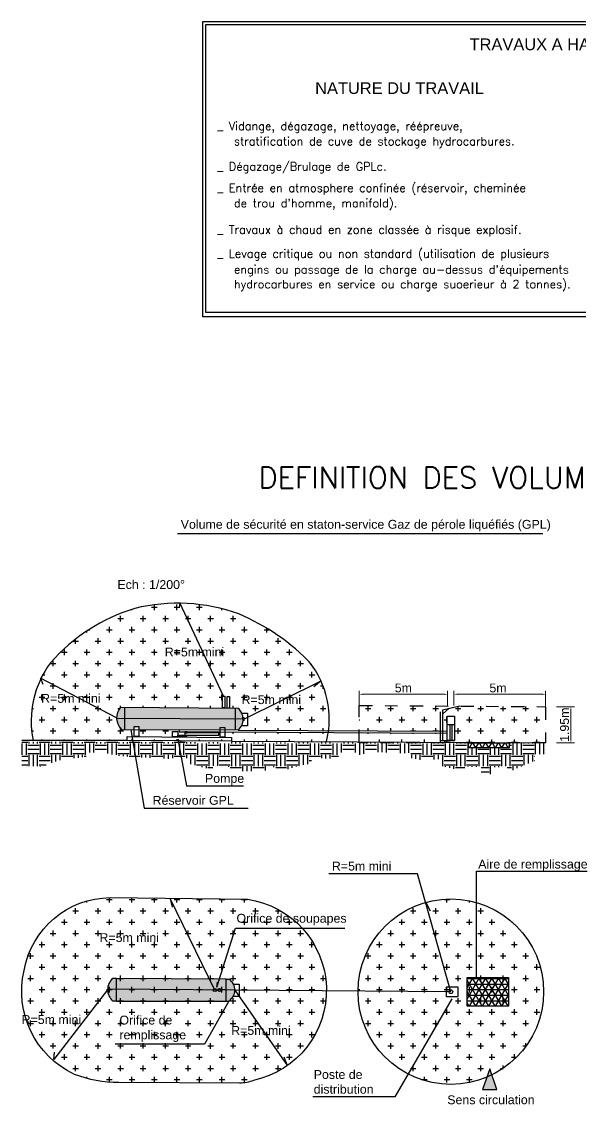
# Model space of a CAD drawing. Extents: x -58 to 166, y -6 to 61.
# Drawn here: x 62.54 to 67.04, y 25.14 to 33.85 of the extents above; entities that cross this region are included whole.
import ezdxf

# ---------------------------------------------------------------- set-up
doc = ezdxf.new("R2010")
doc.units = 0
doc.header["$MEASUREMENT"] = 0
doc.header["$PDMODE"] = 3
doc.header["$PDSIZE"] = -1
doc.linetypes.add('AXES2', pattern=[1.125, 0.75, -0.125, 0.125, -0.125])
doc.layers.get('DEFPOINTS').update_dxf_attribs({"linetype": 'CONTINUOUS'})
doc.layers.add('ATEX-Travaux', color=7, linetype='CONTINUOUS')
doc.styles.add('ARIAL', font='arial.ttf')
doc.styles.add('ROMANS', font='romans')
doc.dimstyles.new('ISO-25', dxfattribs={"dimtxt": 2.5, "dimasz": 2.5, "dimexe": 1.25, "dimexo": 0.625, "dimtad": 1, "dimtxsty": 'Standard', "dimcen": 2.5, "dimadec": 0, "dimazin": 0, "dimtfac": 1, "dimtmove": 0, "dimatfit": 3, "dimfxl": 1, "dimarcsym": 0})
pattern_1 = [(0, (-1346.374553738405, -767.6947843137614), (0.635, 0.635), [0.3175, -0.9525000000000001]), (90, (-1346.215803738405, -767.8535343137614), (-0.635, 0.635), [0.3175, -0.9525000000000001])]
pattern_2 = [(0, (-1346.374553738405, -767.6947843137614), (0, 0.3175), []), (59.99999999999999, (-1346.374553738405, -767.6947843137614), (-0.2749630657015593, 0.15875), []), (120, (-1346.374553738405, -767.6947843137614), (-0.2749630657015593, -0.1587499999999999), [])]

# ---------------------------------------------------------------- blocks, each defined once
blk = doc.blocks.new('*D12')
at = {"layer": 'ATEX-Travaux', "color": 0, "lineweight": -2}
for p, q in [((19.10247952938198, 22.5153330932734), (19.10247952938198, 23.34891478604102)), ((24.08045060685208, 22.483684850602), (24.08045060685208, 23.34891478604102)), ((19.30247952938198, 23.14891478604102), (23.88045060685208, 23.14891478604102))]:
    blk.add_line(p, q, dxfattribs=at)
at = {"layer": 'ATEX-Travaux', "color": 0, "lineweight": 0}
for points in [[(19.30247952938198, 23.18224811937435), (19.30247952938198, 23.11558145270768), (19.10247952938198, 23.14891478604102)], [(23.88045060685208, 23.18224811937435), (23.88045060685208, 23.11558145270768), (24.08045060685208, 23.14891478604102)]]:
    blk.add_solid(points, dxfattribs=at)
at = {"layer": 'DEFPOINTS', "color": 0, "lineweight": 0}
for p in [(24.08045060685208, 23.14891478604102), (19.10247952938198, 21.8903330932734), (24.08045060685208, 21.858684850602)]:
    blk.add_point(p, dxfattribs=at)
at = {"layer": 'ATEX-Travaux', "color": 0, "insert": (21.58778283562106, 23.5031780875417), "char_height": 0.5, "attachment_point": 5, "style": 'ARIAL'}
blk.add_mtext('5m', dxfattribs=at)
blk = doc.blocks.new('*D13')
at = {"layer": 'ATEX-Travaux', "color": 0, "lineweight": -2}
for p, q in [((24.44450613206732, 22.5153330932734), (24.44450613206732, 23.34891478604102)), ((29.6136904449163, 22.483684850602), (29.6136904449163, 23.34891478604102)), ((24.64450613206732, 23.14891478604102), (29.4136904449163, 23.14891478604102))]:
    blk.add_line(p, q, dxfattribs=at)
at = {"layer": 'ATEX-Travaux', "color": 0, "lineweight": 0}
for points in [[(24.64450613206732, 23.18224811937435), (24.64450613206732, 23.11558145270768), (24.44450613206732, 23.14891478604102)], [(29.4136904449163, 23.18224811937435), (29.4136904449163, 23.11558145270768), (29.6136904449163, 23.14891478604102)]]:
    blk.add_solid(points, dxfattribs=at)
at = {"layer": 'DEFPOINTS', "color": 0, "lineweight": 0}
for p in [(29.6136904449163, 23.14891478604102), (24.44450613206732, 21.8903330932734), (29.6136904449163, 21.858684850602)]:
    blk.add_point(p, dxfattribs=at)
at = {"layer": 'ATEX-Travaux', "color": 0, "insert": (26.92980943830639, 23.5031780875417), "char_height": 0.5, "attachment_point": 5, "style": 'ARIAL'}
blk.add_mtext('5m', dxfattribs=at)
blk = doc.blocks.new('*D18')
at = {"layer": 'ATEX-Travaux', "color": 0, "lineweight": -2}
for p, q in [((30.2386904449163, 22.44850639849199), (31.24332535907315, 22.44850639849199)), ((31.04332535907315, 22.24850639849199), (31.04332535907315, 20.6075456682715)), ((30.22768111632854, 20.4075456682715), (31.24332535907315, 20.4075456682715))]:
    blk.add_line(p, q, dxfattribs=at)
at = {"layer": 'ATEX-Travaux', "color": 0, "lineweight": 0}
for points in [[(31.00999202573982, 22.24850639849199), (31.07665869240649, 22.24850639849199), (31.04332535907315, 22.44850639849199)], [(31.00999202573982, 20.6075456682715), (31.07665869240649, 20.6075456682715), (31.04332535907315, 20.4075456682715)]]:
    blk.add_solid(points, dxfattribs=at)
at = {"layer": 'DEFPOINTS', "color": 0, "lineweight": 0}
for p in [(29.6136904449163, 22.44850639849199), (29.60268111632854, 20.4075456682715), (31.04332535907315, 20.4075456682715)]:
    blk.add_point(p, dxfattribs=at)
at = {"layer": 'ATEX-Travaux', "color": 0, "insert": (30.6880388652123, 21.42802603338174), "char_height": 0.5, "attachment_point": 5, "rotation": 90, "style": 'ARIAL'}
blk.add_mtext('1.95m', dxfattribs=at)
blk = doc.blocks.new('VOLUMES DE SECURITE')
at = {"layer": 'ATEX-Travaux'}
h = blk.add_hatch(dxfattribs=at)
h.set_pattern_fill('CROSS,_O', color=10, scale=0.1)
h.set_pattern_definition(pattern_1)
h.paths.add_polyline_path([(16.93214749293793, 23.9058121267318), (12.79997506381574, 21.84568801908574), (12.79997506381596, 21.37453645728226), (12.46857304543664, 21.37453645728215), (12.46857304543664, 21.3942570379354, -0.1061688027392611), (12.2616963258688, 21.11422595893271), (17.36600261292301, 21.09331058058649, 0.1388156806937778)])
h.paths.add_polyline_path([(16.9321474929377, 23.9058121267318, 0.0605878831426729), (16.27289686749623, 24.98119950066962, 0.0995879946710696), (12.29747009355788, 27.68184032697786, 0.08337449826252118), (8.991440314994861, 28.28685948359987), (11.44241864720925, 23.03520265295981), (11.50545333322657, 23.0352026529597), (11.50545333322657, 22.37525972963226), (11.65297564383445, 22.37419867418328), (11.65297564383422, 23.01942760554709), (11.76854268852139, 23.01942760554709), (11.76854268852162, 22.37336745725088), (12.24735416768135, 22.36992360169495, -0.1119473219688152), (12.46857304543664, 22.07752609158479), (12.79997506381596, 22.07752609158467), (12.79997506381596, 21.84568801908586)])
h.paths.add_polyline_path([(8.991440314994861, 28.28685948359987, 0.0636941112639129), (6.432746726025016, 27.99758185329279, 0.1398985224867278), (1.673809539494414, 24.92933267668275, 0.04695400464331639), (1.137444124913372, 24.04713725045235), (5.404971548675348, 21.81265068179096, -0.1818352265661932), (5.632459515642267, 22.41750128663068), (11.37938396119193, 22.37616648464154), (11.37938396119239, 23.03520265295981), (11.44241864720925, 23.03520265295992)])
h.paths.add_polyline_path([(6.390804411660383, 21.1436081104722), (5.690760970980364, 21.14711162964625, -0.2056269615099661), (5.404971548675348, 21.81265068179096), (1.137444124913372, 24.04713725045235, 0.1645296697802212), (0.6927771681480408, 20.54506747657604), (6.00181402150929, 20.54506747657615), (6.00181402150929, 20.77215844077443), (6.390804411660156, 20.76827646510753)])
h.paths.add_polyline_path([(11.89768283420267, 20.71331991970692), (9.349375426309052, 20.73875105528145), (8.864305187578111, 20.73875105528145), (8.864305187577884, 20.74359187117602), (8.557690186781201, 20.74359187117602), (8.557690186781201, 20.74665177188911), (6.001814021509517, 20.77215844077455), (6.00181402150929, 20.54506747657604), (11.89768283420267, 20.50304978104032)])
h.paths.add_polyline_path([(8.557690186781201, 21.03945540038592), (8.864305187577884, 21.03945540038592), (8.864305187578111, 20.83763986229303), (9.260518859275635, 20.83763986229314), (9.260518859275635, 20.96363403182374), (9.260518859275408, 21.02540363880394), (8.9382162018278, 21.02523183600522), (8.938216201828027, 21.13085903586909), (6.657416631053366, 21.14227379181682), (6.657416631053366, 20.76561577688904), (8.557690186781201, 20.74665177188922)])
h.paths.add_polyline_path([(17.35237757464097, 20.99121813283045), (11.51671924450829, 21.02492426164247), (11.51671924450829, 20.71712179096789), (11.89768283420244, 20.71331991970681), (11.89768283420244, 20.50304978104032), (17.25134100319292, 20.47417113528445, 0.02522863182577762)])
h.paths.add_polyline_path([(12.33275199255195, 23.21875149839786), (16.24941865921869, 23.21875149839786), (16.24941865921869, 22.46875149839786), (12.33275199255195, 22.46875149839786)], flags=24)
h.paths.add_polyline_path([(7.998234983210295, 25.91198856905874), (11.91490164987704, 25.91198856905874), (11.91490164987704, 25.16198856905874), (7.998234983210295, 25.16198856905874)], flags=9)
h.paths.add_polyline_path([(1.018558745263817, 23.29130787893325), (4.93522541193056, 23.29130787893325), (4.93522541193056, 22.54130787893325), (1.018558745263817, 22.54130787893325)], flags=24)
h = blk.add_hatch(dxfattribs=at)
h.set_pattern_fill('CROSS,_O', color=10, scale=0.1)
h.set_pattern_definition(pattern_1)
h.paths.add_polyline_path([(36.75652392410893, 21.34655575538272), (34.58992486402758, 21.3465557553825), (34.58992486402758, 20.28945082751386), (36.75652392410893, 20.28945082751386)])
h.paths.add_polyline_path([(38.820659220896, 21.34655575538261), (36.75652392410893, 21.3465557553825), (36.75652392410871, 20.28945082751386), (38.82065922089578, 20.28945082751375)])
h.paths.add_polyline_path([(40.68179153949518, 21.15512926189854), (41.15795149354221, 21.15512926189865), (41.06818511057509, 20.28945082751386), (43.01671744168971, 20.28945082751375), (43.01671744168993, 22.38633415280754), (38.82065922089578, 22.38633415280754), (38.82065922089578, 20.28945082751375), (40.79888596166711, 20.28945082751386)])
h.paths.add_polyline_path([(45.77607936649156, 21.63511196034028), (43.69356973159529, 21.63511196034028), (43.69356973159529, 20.2854051882141), (45.77607936649156, 20.2854051882141)])
h.paths.add_polyline_path([(48.30196513862074, 21.63511196034028), (45.77607936649156, 21.6351119603404), (45.77607936649156, 20.2854051882141), (47.64012852493079, 20.28540518821399), (48.30196513862074, 20.28540518821399)])
h.paths.add_polyline_path([(51.96595397264605, 21.26784254028269), (49.81633663476759, 21.26784254028269), (49.81633663476759, 20.25881885714068), (51.96642500449661, 20.25881885714068)])
h.paths.add_polyline_path([(52.12124614583854, 21.26784254028269), (51.96595397264605, 21.2678425402828), (51.96642500449684, 20.25881885714114)])
h.paths.add_polyline_path([(52.72239835754453, 21.26784254028269), (52.12124614583877, 21.26784254028269), (51.96642500449639, 20.25881885714057), (52.4679920069816, 20.25881885714068), (52.72239835754453, 20.25881885714068)])
h.paths.add_polyline_path([(54.7756466746855, 23.47466524493325, -0.4019350717697441), (52.76942482181357, 25.56718368340341, -0.03271289306968198), (52.78731658804008, 25.84035762146311), (52.72239835754453, 25.84035762146311), (52.72239835754453, 21.26784254028269), (52.72239835754476, 20.25881885714068), (54.7756466746855, 20.25881885714068)])
h.paths.add_polyline_path([(54.77564667468573, 25.51890113866273), (54.27017625173403, 25.51890113866284), (54.27017625173426, 25.84035762146323), (52.78731658804008, 25.84035762146311, 0.03271289306968198), (52.76942482181357, 25.56718368340341, 0.4019350717697441), (54.7756466746855, 23.47466524493325)], flags=17)
h.paths.add_polyline_path([(56.95817370133, 25.56718368340341, 0.03271289306968198), (56.94028193510349, 25.84035762146311), (55.07249622125187, 25.84035762146311), (54.90656076176538, 25.68996687222807), (54.90656076176538, 25.51890113866273), (54.90656076176538, 23.47324582663362, 0.408245620998291)], flags=17)
h.paths.add_polyline_path([(56.96483887988711, 21.30902066746182), (56.97566851652527, 25.84035762146311), (56.94028193510349, 25.84035762146311, -0.03271289306968198), (56.95817370133, 25.56718368340341, -0.408245620998291), (54.90656076176538, 23.47324582663362), (54.9065607617656, 20.25881885714068), (56.96483887988734, 20.25881885714068)])
h.paths.add_polyline_path([(54.03579957698503, 27.49093543875983, 0.2642952362396765), (52.78731658804008, 25.84035762146311), (54.27017625173403, 25.84035762146311), (54.27017625173403, 26.0502693479101), (54.67356792873056, 26.0502693479101)])
h.paths.add_polyline_path([(56.37315154558223, 27.01916852377349, 0.3124098365527108), (54.03579957698503, 27.49093543875972), (54.67356792873079, 26.0502693479101), (54.9065607617656, 26.0502693479101), (54.9065607617656, 25.84035762146311), (55.07249622125209, 25.84035762146323)])
h.paths.add_polyline_path([(56.37315154558223, 27.0191685237736), (55.07249622125187, 25.84035762146311), (56.94028193510349, 25.84035762146311, 0.1601544768515438)])
h.paths.add_polyline_path([(60.98186915505994, 21.56784424783871), (58.1578601596525, 21.57971517852991), (58.1578601596525, 20.25881885714057), (59.3343011182701, 20.24544990077823), (59.3343011182701, 20.88054131398701)])
h.paths.add_polyline_path([(61.06879603810239, 20.88054131398701), (59.3343011182701, 20.88054131398701), (59.3343011182701, 20.24544990077823), (61.06879603810239, 20.22573927550275)])
h.paths.add_polyline_path([(61.06879603810216, 21.56747884425624), (60.98186915505948, 21.56784424783859), (59.33430111827033, 20.8805413139869), (61.06879603810216, 20.8805413139869)])
h.paths.add_polyline_path([(62.15474153836499, 21.56291399202371), (61.06879603810216, 21.56747884425636), (61.06879603810239, 20.88054131398701), (61.06879603810239, 20.22573927550275), (62.15474153836522, 20.2133987003989)])
h.paths.add_polyline_path([(29.6136904449163, 22.44850639849199), (24.76989893700625, 22.479301573214), (24.14663535906402, 22.33602468496463), (23.79000009547804, 22.01775382778271), (23.79000009547804, 21.06698764260295), (24.06015119764425, 21.06588067288089), (24.06015119764425, 21.43989513489112), (24.06015119764425, 21.9056297201704), (24.47021923913462, 21.9056297201704), (24.47021923913462, 20.53316636663317), (23.91908739816313, 20.53316636663317), (23.91857516834602, 20.43820681190994), (29.61369044491607, 20.40748628186873)])
h.paths.add_polyline_path([(23.79000009547804, 22.25404076577695), (24.76989893700625, 22.47930157321389), (19.10247952938198, 22.51533309327351), (19.10247952938198, 21.08619520199159), (23.79000009547826, 21.06698764260318)])
h.paths.add_polyline_path([(23.66131241336188, 20.9547784102989), (19.10247952938198, 20.98110973398605), (19.10247952938198, 20.46418574360359), (23.66116170472151, 20.43959534886801)])
h.paths.add_polyline_path([(49.02376572028743, 25.21580965593864), (53.27376572028743, 25.21580965593864), (53.27376572028743, 23.63247632260527), (49.02376572028743, 23.63247632260527)], flags=9)
h = blk.add_hatch(color=253, dxfattribs=at)
h.paths.add_polyline_path([(5.850506823516298, 22.41593297955092), (5.632459515642495, 22.41750128663068, 0.1916153736403919), (5.405627273500841, 21.77796248874654), (5.847302843250645, 21.77574085906826)])
h.paths.add_polyline_path([(5.847302843250873, 21.77574085906838), (5.405627273500841, 21.77796248874654, 0.1957956056268852), (5.690760970980364, 21.14711162964625), (5.844152889943416, 21.14634394653137)])
h.paths.add_polyline_path([(12.09788365856593, 21.74430041545463), (5.847302843250645, 21.77574085906826), (5.844152889943416, 21.14634394653115), (6.390804411660156, 21.14360811047231), (6.390804411659929, 21.32640120523399), (6.657416631053366, 21.32614098814327), (6.657416631053366, 21.14227379181671), (11.25010702511508, 21.11928867700749), (11.25010702511508, 21.27382753337224), (11.51671924450852, 21.27246753083989), (11.51671924450829, 21.11795435835177), (12.09788365856593, 21.1150457950406)])
h.paths.add_polyline_path([(12.09788365856593, 22.37099866957794), (11.76854268853322, 22.37336745725088), (11.65297564383445, 22.37336745725099), (11.65297564383445, 22.37419867418316), (11.50545333322953, 22.37525972963215), (11.37938396119216, 22.37525972963249), (11.37938396119216, 22.37616648464177), (5.850506823516298, 22.4159329795508), (5.847302843250645, 21.77574085906838), (12.09788365856616, 21.74430041545452)])
h.paths.add_polyline_path([(12.24735416768112, 22.36992360169495), (12.09788365856616, 22.37099866957817), (12.09788365856571, 21.74430041545452), (12.54221120254874, 21.74206544633637, 0.2192165148394242)])
h.paths.add_polyline_path([(12.54221120254874, 21.74206544633637), (12.09788365856593, 21.74430041545463), (12.09788365856571, 21.11504579504049), (12.26169632597953, 21.11422595903059, 0.2171347634685095)])
h.paths.add_polyline_path([(12.59163153232703, 21.83462224301002), (12.536334457267, 21.83462224301002, -0.05614764179710269), (12.53766943169717, 21.64901148079559), (12.59163153232726, 21.64901148079559)])
h = blk.add_hatch(dxfattribs=at)
h.set_pattern_fill('EARTH', color=256, scale=0.1, style=0)
h.set_pattern_definition([(0, (-1346.374553738405, -767.6947843137614), (0.635, 0.635), [0.635, -0.635]), (0, (-1346.374553738405, -767.4566593137615), (0.635, 0.635), [0.635, -0.635]), (0, (-1346.374553738405, -767.2185343137614), (0.635, 0.635), [0.635, -0.635]), (90, (-1346.295178738405, -767.1391593137614), (-0.635, 0.635), [0.635, -0.635]), (90, (-1346.057053738405, -767.1391593137614), (-0.635, 0.635), [0.635, -0.635]), (90, (-1345.818928738405, -767.1391593137614), (-0.635, 0.635), [0.635, -0.635])])
h.paths.add_polyline_path([(26.58581578960002, 18.64407361336248), (26.59845582691787, 19.04221558185782), (27.43944018920638, 19.01693524599432), (27.55325786806907, 18.77678923944575), (28.34364931365963, 19.11173282316486), (28.98861069930217, 19.38980178838278), (28.99845731294795, 19.7627026990674), (29.61660272940276, 19.76550686264773), (29.61370412478595, 20.40447071295159), (27.97360922581652, 20.40748628186884), (27.56212145872132, 20.40748628186884), (27.56212145872132, 20.08042285722399), (25.26257673070972, 20.08042285722411), (25.2625767307095, 20.40748628186873), (19.10247952938175, 20.40748628186873), (19.10247952938221, 20.42379723008889), (0.06098829060874777, 20.4588079658414), (0.0609882906085204, 19.08485681645993), (1.122186187024226, 19.06540436148032), (2.661141449851584, 19.5814492209073), (3.09224618339158, 19.53135006628668), (3.683763885654798, 19.62654042396935), (3.735257906766719, 19.86705957200559), (4.552354810330144, 19.8720724333225), (5.605057749711477, 19.66164518245034), (6.427168070535572, 19.60152521495388), (8.493539744635655, 19.49757585179827), (8.658171520372434, 19.61135945708429), (9.353717630860274, 19.59240288750516), (9.410626470291845, 19.25745930378764), (10.81022184015842, 18.89072995693834), (10.87344660231793, 19.11823825043359), (11.72707919378286, 19.11191939390642), (11.81560041429543, 18.82121271563301), (13.16243202501028, 18.80225123629691), (13.40675419804506, 18.78957915494902), (13.71026254710455, 18.83381606039063), (13.95686205673383, 18.8464537734443), (14.04539146910292, 19.08660468974892), (14.9559247081404, 18.89069067888704), (15.79690087857034, 19.13716045171805), (16.39127753937328, 19.22563426260331), (16.41657399772384, 19.57953932565556), (17.32078312217141, 19.51002208435034), (17.92896306416742, 19.55436209467825), (17.95425133065896, 19.86403025228799), (18.90905337181061, 19.8577113957615), (18.90905337181039, 19.68707772076232), (19.60592656333961, 19.85140235874746), (20.27618440733681, 19.88932040766383), (21.11083646317752, 19.81980316635872), (22.00240555031132, 19.83876464569494), (22.03401793139165, 19.55437682394734), (22.67397409163027, 19.42793586658274), (23.59715555984485, 19.49113425136045), (23.63509205551281, 19.14355295459143), (24.12390843059507, 19.00447428417226), (25.02812574690006, 18.83384060917308), (25.05973812798106, 19.06766775919539), (25.93233487134785, 19.04239233308897), (25.97879089962271, 19.0422155818577), (25.97879089962271, 18.64407361336271)])
h = blk.add_hatch(dxfattribs=at)
h.set_pattern_fill('NET3', color=256, scale=0.1, style=0)
h.set_pattern_definition(pattern_2)
h.paths.add_polyline_path([(25.2625767307095, 20.40748628186873), (25.2625767307095, 20.1262407042376), (27.56212145872132, 20.12822915559162), (27.56212145872132, 20.40748628186872)])
h = blk.add_hatch(dxfattribs=at)
h.set_pattern_fill('CROSS,_O', color=10, scale=0.1)
h.set_pattern_definition(pattern_1)
edge = h.paths.add_edge_path()
edge.add_line((12.36061073593805, 1.189829062809622), (5.532690643825617, 1.217502903757691))
edge.add_arc((5.532690643833201, 8.181610589354104), 6.964107685596414, 248.84490638138078, 269.9999999999376, ccw=False)
edge.add_arc((5.222509097169237, 6.36987353353001), 5.175383034089331, 166.7987696207047, 244.8055011173939, ccw=False)
edge.add_arc((5.082138565765939, 6.693857545862139), 4.972813207383266, 90.3764088468971, 170.0654236595695, ccw=False)
edge.add_line((5.04946953784065, 11.66656344206592), (12.78448425981924, 11.57304731132615))
edge.add_arc((12.04923619740702, 6.430315905281851), 5.195024160482346, -78.0199204284105, 81.8636508699717, ccw=False)
edge.add_arc((12.36061073593805, 3.123465240009861), 1.933636177200263, 269.5355582414042, 293.36853739038423, ccw=False)
h = blk.add_hatch(dxfattribs=at)
h.set_pattern_fill('CROSS,_O', color=10, scale=0.1)
h.set_pattern_definition(pattern_1)
edge = h.paths.add_edge_path()
edge.add_arc((24.2682817408172, 6.352896078857952), 5.236265053074931, 0, 360)
h = blk.add_hatch(color=253, dxfattribs=at)
h.paths.add_polyline_path([(5.385769895571229, 7.108055895982943), (5.188108547272805, 7.108055895982829, 0.2083138778504768), (4.899088251333751, 6.490371694254918), (5.385769895571229, 6.486917401819937)])
h.paths.add_polyline_path([(5.385769895571002, 6.486917401819824), (4.899088251333751, 6.490371694254918, 0.2223845375829015), (5.188108547272805, 5.826761669964867), (5.385769895571229, 5.826761669964753)])
h.paths.add_polyline_path([(10.85708410096981, 6.448083968315018), (5.385769895571229, 6.486917401819937), (5.385769895571229, 5.826761669964867), (11.57836419867317, 5.826761669964981), (11.57836419867294, 6.442964579871727), (11.29595264291243, 6.444969036197904, -1), (11.11892023504038, 6.446225548981033), (11.03411650884186, 6.446827455531889, -1)])
h.paths.add_polyline_path([(10.64617814407416, 7.063258632476277), (5.385769895571457, 7.108055895982716), (5.385769895571002, 6.486917401819824), (10.85708410096981, 6.448083968314904, -0.2851542760039772), (10.90689300408985, 6.527062608163078)])
h.paths.add_polyline_path([(10.6461781440737, 7.06325863247605), (10.90689300408985, 6.527062608163078, -0.5562333934091), (11.03411650884186, 6.446827455531889), (11.11892023504038, 6.446225548981033, -1), (11.29595264291243, 6.444969036197904), (11.57836419867317, 6.442964579871614), (11.57836419867317, 7.055320202158214)])
h.paths.add_polyline_path([(10.90689300408985, 6.527062608163078), (10.94560030490561, 6.44745571192334), (11.03411650884186, 6.446827455531775, 0.5562333934095254)], flags=17)
h.paths.add_polyline_path([(10.90689300408985, 6.527062608163078, 0.2851542760036316), (10.85708410096981, 6.448083968315018), (10.94560030490629, 6.447455711923567)], flags=17)
h.paths.add_polyline_path([(11.03411650884186, 6.446827455531889), (10.85708410096981, 6.448083968315018, 1)], flags=17)
h.paths.add_polyline_path([(11.29595264291243, 6.444969036197904), (11.11892023504038, 6.446225548981033, 1)], flags=17)
h.paths.add_polyline_path([(11.11892023504038, 6.446225548981033), (11.29595264291243, 6.444969036197904, 1)], flags=17)
h.paths.add_polyline_path([(11.75357166344156, 7.055320202158214), (11.57836419867317, 7.055320202158214), (11.57836419867294, 6.442964579871614), (12.07837861832513, 6.439415656160008, 0.2533699238227396)])
h.paths.add_polyline_path([(12.07837861832536, 6.439415656160122), (11.57836419867294, 6.442964579871614), (11.57836419867317, 5.826761669964867), (11.73369002340996, 5.826761669964867, 0.2561309861681004)])
h = blk.add_hatch(dxfattribs=at)
h.set_pattern_fill('NET3', color=256, scale=0.1, style=0)
h.set_pattern_definition(pattern_2)
h.paths.add_polyline_path([(27.518950365617, 5.530963574272278), (27.518950365617, 7.157340031036143), (25.18829295987825, 7.157340031036141), (25.18829295987825, 5.530963574272278)])
blk.add_hatch(color=256, dxfattribs=at).paths.add_polyline_path([(26.46301164221268, 1.998202341734104), (26.06187272623947, 0.8318995210846651), (26.86414236632527, 0.8318995210846652)])
for p, q in [((5.632459515642495, 22.41750128663068), (12.24735416768135, 22.36992360169495)), ((12.09788365856593, 22.36974408582762), (12.09788365856593, 21.11346015906918)), ((12.26169632597953, 21.11422595903059), (5.690760970980364, 21.14711162964625))]:
    blk.add_line(p, q, dxfattribs=at)
for points in [[(8.832387770290097, 32.22601138428297), (29.45409666201931, 32.22601138428297)], [(11.44241864720925, 23.03520265295981), (8.979669190201548, 28.31208121123097), (8.932787185298821, 28.03316776790405)], [(5.404971548675121, 21.81265068179107), (1.112847468592463, 24.06001611278305), (1.23882186513265, 23.7141434112508)], [(12.59163153232703, 21.74181686190275), (16.94169668867517, 23.91057294653899), (16.52879426422123, 23.57801550444754)], [(5.850506823516525, 22.41593297955092), (5.844152889943416, 21.14634394653126)], [(12.46857304543664, 22.07752609158479), (12.79997506381596, 22.07752609158479), (12.79997506381596, 21.37453645728226), (12.46857304543664, 21.37453645728226), (12.46857304543664, 21.3942570379354)], [(23.6616664437538, 22.16499742314579), (23.66116170472174, 20.43959534886801)], [(24.76989893700602, 22.479301573214), (23.79000009547826, 22.25404076577695), (23.79000009547826, 20.53316636663317)], [(23.79000009547826, 22.01775382778294), (24.1609624660714, 22.34881057882819)], [(12.54221120254874, 21.74206544633637), (5.405627273500841, 21.77796248874654)], [(12.536334457267, 21.83462224301002), (12.59163153232703, 21.83462224301002), (12.59163153232703, 21.64901148079559), (12.536334457267, 21.64901148079559)], [(6.210773713238495, 21.14450911313475), (6.964821354541527, 16.72415463315201), (12.83600593671713, 16.72415463315201)], [(8.9382162018278, 21.13085903586909), (8.9382162018278, 21.02523183600522), (11.25010702511508, 21.02646418486972)], [(11.25010702511508, 21.02646418486972), (24.06015119764425, 20.95247476079135)], [(12.26169632586857, 21.11422595893271), (24.06015119764425, 21.06588067288089)], [(6.00181402150929, 20.54506747657604), (0.06098829060874777, 20.54506747657604)], [(8.864305187577884, 20.60645701446288), (9.339629856433703, 17.97969068824386), (12.55877155733651, 17.97969068824386)], [(8.864305187577884, 20.60645701446288), (9.045270996574118, 20.44835179086601)], [(11.89768283420244, 20.5030497810402), (29.6136904449163, 20.40748628186873)], [(23.66118907743999, 20.53316636663317), (24.47021923913462, 20.53316636663317)], [(23.9190873981629, 20.53316636663317), (23.91857516834625, 20.43820681190982)], [(24.2682817408172, 6.352896078857952), (22.39349305618134, 13.00701532331902), (17.37467735775908, 13.00701532331902)], [(25.71632376051684, 7.157340031036142), (25.71632376051684, 13.16711757077508), (31.95743636396332, 13.16711757077508)], [(10.94560030490584, 6.447455711923453), (8.435787143802827, 11.60923221622204), (8.535580361298798, 11.12480127845436)], [(22.84989816498796, 11.38711328173497), (23.10453816252493, 10.92643729913277)], [(11.05605950696781, 6.603642249540712), (12.12353236682293, 9.933085558518428), (18.29246844819954, 9.933085558518428)], [(5.385769895571229, 7.108055895982829), (5.188108547272805, 7.108055895982829)], [(11.05605950696781, 6.603642249540712), (11.09045377421285, 6.901439936093311)], [(11.57836419867317, 7.055320202158214), (11.75357166344156, 7.055320202158214)], [(11.99556487067844, 6.785533996035952), (12.31998951195465, 6.785533996035952), (12.31998951195465, 6.076088921039513), (11.97708784564088, 6.076088921039513)], [(4.898779453332736, 6.467408782973848), (1.853342305430942, 2.522196096822768), (1.891467213840315, 2.948495518448794)], [(24.2682817408172, 6.352896078857952), (4.899088251333751, 6.490371694254918)], [(12.07842281932608, 6.447455118241578), (15.05798707037729, 2.164284672522513), (14.86297988415981, 2.648681241995178)], [(5.385769895571229, 5.826761669964867), (5.188108547272805, 5.826761669964867)], [(11.73369002340996, 5.826761669964867), (10.36701773194773, 3.383175894303236), (5.317367878983077, 3.383175894303236)], [(11.57836419867317, 5.826761669964867), (11.73369002340996, 5.826761669964867)], [(24.31877635522005, 5.950158578343576), (21.1109839166279, 0.41912647842571), (16.47036173915194, 0.41912647842571)], [(26.46301164221268, 1.9982023417341), (26.06187272623947, 0.8318995210846651), (26.86414236632527, 0.8318995210846651), (26.46301164221268, 1.9982023417341)]]:
    blk.add_lwpolyline(points, dxfattribs=at)
for points in [[(11.37938396119216, 23.03520265295981), (11.50545333322657, 23.03520265295981), (11.50545333322657, 22.37525972963226), (11.37938396119216, 22.37525972963226)], [(11.65297564383445, 23.01942760554709), (11.76854268852139, 23.01942760554709), (11.76854268852139, 22.37336745725088), (11.65297564383445, 22.37336745725088)], [(24.06015119764425, 21.9056297201704), (24.47021923913462, 21.9056297201704), (24.47021923913462, 20.53316636663317), (24.06015119764425, 20.53316636663317)], [(24.06015119764425, 21.43989513489112), (24.47021923913462, 21.43989513489112), (24.47021923913462, 20.53316636663317), (24.06015119764425, 20.53316636663317)], [(24.22055597451117, 21.43989513489112), (24.33097403218972, 21.43989513489112), (24.33097403218972, 20.53316636663317), (24.22055597451117, 20.53316636663317)], [(6.390804411660156, 21.32640120523399), (6.657416631053366, 21.32614098814327), (6.657416631053366, 20.76827646510753), (6.390804411660156, 20.76827646510753)], [(8.557690186781201, 21.03945540038592), (8.864305187577884, 21.03945540038592), (8.864305187577884, 20.74359187117602), (8.557690186781201, 20.74359187117602)], [(8.864305187577884, 20.83763986229303), (9.349375426311553, 20.83763986229303), (9.349375426311553, 20.73875105528145), (8.864305187577884, 20.73875105528145)], [(9.382366068755346, 21.02546858921983), (9.260518859275635, 21.02546858921983), (9.260518859275635, 20.96363403182374), (9.382366068755346, 20.96363403182374)], [(9.260518859275635, 20.83763986229303), (11.17036869732556, 20.83763986229303), (11.17036869732556, 20.96363403182374), (9.260518859275635, 20.96363403182374)], [(11.17036869732556, 20.96363403182374), (11.02023024781715, 20.96363403182374), (11.02023024781715, 21.02634164950484), (11.17036869732556, 21.02634164950484)], [(11.25010702511508, 21.27382753337213), (11.51671924450829, 21.27246753083989), (11.51671924450829, 20.71978247918639), (11.25010702511508, 20.71978247918639)], [(6.00181402150929, 20.77215844077443), (11.89768283420244, 20.71331991970681), (11.89768283420244, 20.5030497810402), (6.00181402150929, 20.54506747657604)], [(25.2625767307095, 20.40748628186873), (27.56212145872132, 20.40748628186873), (27.56212145872132, 20.12822915559161), (25.2625767307095, 20.1262407042376)], [(11.57836419867317, 7.055320202158214), (5.385769895571229, 7.108055895982829), (5.385769895571229, 5.826761669964867), (11.57836419867317, 5.826761669964867)], [(25.18829295987825, 7.157340031036142), (27.518950365617, 7.157340031036142), (27.518950365617, 5.530963574272278), (25.18829295987825, 5.530963574272278)], [(24.02436916070337, 6.623669146022507), (24.66179403673641, 6.623669146022507), (24.66179403673641, 6.070143206001262), (24.02436916070337, 6.070143206001262)]]:
    blk.add_lwpolyline(points, close=True, dxfattribs=at)
at = {"layer": 'ATEX-Travaux', "linetype": 'AXES2'}
blk.add_lwpolyline([(19.10247952938198, 22.5153330932734), (29.6136904449163, 22.44850639849199), (29.6136904449163, 20.40748628186873), (19.10247952938198, 20.40748628186873)], close=True, dxfattribs=at)
at = {"layer": 'ATEX-Travaux'}
blk.add_lwpolyline([(12.36061073593805, 1.189829062809622), (5.532690643825617, 1.217502903757691, -0.09256957152124673), (3.019387795899547, 1.686835408398906, -0.3541516277792248), (0.1838907402968744, 7.551784952938647, -0.3624343047864043), (5.04946953784065, 11.66656344206592), (12.78448425981924, 11.57304731132615, -0.838234295828447), (13.12757566805931, 1.348440265911222, -0.1043674750212859), (12.34493677950809, 1.189892589999658)], format="xyb", dxfattribs=at)
for centre, radius in [((24.2682817408172, 6.352896078857952), 5.236265053074931), ((10.94560030490584, 6.447455711923453), 0.08851843347776166), ((11.2074364389764, 6.445597292589468), 0.08851843347776166), ((24.2682817408172, 6.352896078857952), 0.1061833023304644)]:
    blk.add_circle(centre, radius, dxfattribs=at)
for centre, radius, start, end in [((8.842904684429413, 18.14006712347759), 10.14787948455161, 70.0973894374221, 103.7392477965088), ((9.428957925519853, 18.12563298928376), 10.31662037324172, 106.8834409075392, 138.739072307407), ((7.572887224011765, 16.4508123451551), 12.18432077793811, 43.50220967879002, 67.18485605170177), ((6.092396765792046, 21.63872880684551), 5.509263735254285, 143.3242609118413, 191.4500258870743), ((12.18150725156124, 21.73326676176782), 5.223843036100206, 346.0527422938306, 38.44415833647258), ((6.322811368637758, 21.81265068179107), 0.917839819962524, 138.7768327715765, 226.478381875013), ((11.71316675007938, 21.73589156475998), 0.829067440552372, 311.4237226304279, 49.88504690375689), ((5.752720619908132, 6.467408782973848), 0.8539411665754864, 131.3902193533988, 228.6097806466012), ((11.34727529973202, 6.447455118241578), 0.7311475195940805, 301.904462676181, 56.24127542549611)]:
    blk.add_arc(centre, radius, start, end, dxfattribs=at)
at = {"layer": 'ATEX-Travaux', "attachment_point": 1}
for s, insert, char_height, width, style in [('DEFINITION DES VOLUMES DE SECURITE', (13.41239838839692, 35.98330068816352), 1.2, 52.68539582796439, 'ROMANS'), ('Volume de sécurité en staton-service Gaz de pérole liquéfiés (GPL)', (9.022397922963819, 32.9954144048142), 0.5, 21.6296300597686, 'ARIAL'), ('Ech : 1/200°', (5.449707349404434, 29.59319868601682), 0.5, 7.653399237989788, 'ARIAL'), ('R=5m mini', (8.123234983210295, 25.78698856905879), 0.5, 7.653399237989788, 'ARIAL'), ('R=5m mini', (1.143558745264045, 23.16630787893331), 0.5, 7.653399237989788, 'ARIAL'), ('R=5m mini', (12.45775199255218, 23.09375149839803), 0.5, 7.653399237989788, 'ARIAL'), ('Pompe', (10.39154150548416, 18.64932084280093), 0.5, 7.653399237989788, 'ARIAL'), ('Réservoir GPL', (7.436101911167952, 17.40907839048742), 0.5, 7.653399237989788, 'ARIAL'), ('R=5m mini', (17.55356296689433, 13.69621747255127), 0.5, 4.660765956972682, 'ARIAL'), ('Aire de remplissage', (25.81388879256588, 13.80846923383143), 0.5, 7.653399237989788, 'ARIAL'), ('Orifice de soupapes', (12.1712833508908, 10.7495433936964), 0.5, 7.653399237989788, 'ARIAL'), ('R=5m mini', (4.437935570150444, 9.65846361850015), 0.5, 7.653399237989788, 'ARIAL'), ('R=5m mini', (0.04314146426509069, 5.02953942229658), 0.5, 7.653399237989788, 'ARIAL'), ('Orifice de remplissage', (5.56323162801209, 5.000499308017709), 0.5, 5.163300612293256, 'ARIAL'), ('R=5m mini', (11.87076438791587, 4.415520920491019), 0.5, 7.653399237989788, 'ARIAL'), ('Poste de distribution', (16.52856527730694, 1.92913546210707), 0.5, 4.660765956972682, 'ARIAL'), ('Sens circulation', (24.06601656816997, 0.4999999863557036), 0.5, 6.003989809563677, 'ARIAL')]:
    blk.add_mtext(s, dxfattribs=dict(at, insert=insert, char_height=char_height, width=width, style=style))
at = {"layer": 'ATEX-Travaux'}
for base, p1, p2, picture, middle in [((24.08045060685208, 23.14891478604102), (19.10247952938198, 21.8903330932734), (24.08045060685208, 21.858684850602), '*D12', (21.58778283562106, 23.14891478604102)), ((29.6136904449163, 23.14891478604102), (24.44450613206732, 21.8903330932734), (29.6136904449163, 21.858684850602), '*D13', (26.92980943830639, 23.14891478604102))]:
    dim = blk.add_linear_dim(base=base, p1=p1, p2=p2, text='5m', dimstyle='ISO-25', override={"dimtxt": 0.5, "dimasz": 0.2, "dimexe": 0.2, "dimgap": 0.1, "dimtxsty": 'ARIAL'}, dxfattribs=at)
    dim.commit()
    dim.dimension.update_dxf_attribs({"geometry": picture, "text_midpoint": middle, "dimtype": 160})
dim = blk.add_linear_dim(base=(31.04332535907315, 20.4075456682715), p1=(29.6136904449163, 22.44850639849199), p2=(29.60268111632854, 20.4075456682715), angle=90, text='1.95m', dimstyle='ISO-25', override={"dimtxt": 0.5, "dimasz": 0.2, "dimexe": 0.2, "dimgap": 0.1, "dimtxsty": 'ARIAL'}, dxfattribs=at)
dim.commit()
dim.dimension.update_dxf_attribs({"geometry": '*D18', "text_midpoint": (30.6880388652123, 21.42802603338174)})

msp = doc.modelspace()

# ---------------------------------------------------------------- linework, layer by layer
at = {"layer": 'ATEX-Travaux', "color": 7}
for points in [[(64.00092451147066, 33.85227935764897), (70.63092783990942, 33.85227935764897), (70.63092783990942, 31.47801188902622), (64.00092451147066, 31.47801188902622)], [(64.02346120053335, 33.82835161461344), (70.59453653671153, 33.82835161461344), (70.59453653671153, 31.51252583546602), (64.02346120053335, 31.51252583546602)]]:
    msp.add_lwpolyline(points, close=True, dxfattribs=at)

# ---------------------------------------------------------------- block references
at = {"layer": 'ATEX-Travaux', "color": 10, "lineweight": 0, "ltscale": 100, "xscale": 0.1425000000000005, "yscale": 0.1425000000000003, "zscale": 0.1425}
msp.add_blockref('VOLUMES DE SECURITE', (62.53659753918947, 25.14127812834256), dxfattribs=at)

# ---------------------------------------------------------------- texts
at = {"layer": 'ATEX-Travaux', "color": 7}
for s, height, style, p in [('TRAVAUX A HAUT RISQUE POTENTIEL', 0.09448907718251576, 'ARIAL', (66.14550307659192, 33.62250718664791)), ('NATURE DU TRAVAIL', 0.09448907718251576, 'ARIAL', (64.90333465337972, 33.27038553703505)), ('_ Vidange, dégazage, nettoyage, réépreuve,', 0.06649844098763424, 'ROMANS', (64.11806617958064, 32.97940190763302)), ('stratification de cuve de stockage hydrocarbures.', 0.06649844098763424, 'ROMANS', (64.25030676847746, 32.85705639253183)), ('_ Dégazage/Brulage de GPLc.', 0.06649844098763424, 'ROMANS', (64.11806617958064, 32.6540413411426)), ('_ Entrée en atmosphere confinée (réservoir, cheminée', 0.06649844098763424, 'ROMANS', (64.11806617958064, 32.48119343519056)), ("de trou d'homme, manifold).", 0.06649844098763424, 'ROMANS', (64.25030676847746, 32.35884792008937)), ('_ Travaux à chaud en zone classée à risque explosif.', 0.06649844098763424, 'ROMANS', (64.11806617958064, 32.14566500598039)), ('_ Levage critique ou non standard (utilisation de plusieurs', 0.06649844098763424, 'ROMANS', (64.11806617958064, 31.95248209462397)), ("engins ou passage de la charge au-dessus d'équipements", 0.06649844098763424, 'ROMANS', (64.25030676847746, 31.82529193999426)), ('hydrocarbures en service ou charge suoerieur à 2 tonnes).', 0.06649844098763424, 'ROMANS', (64.25030676847746, 31.70672391774906))]:
    msp.add_text(s, height=height, dxfattribs=dict(at, style=style)).set_placement(p)

doc.saveas('drawing.dxf')
